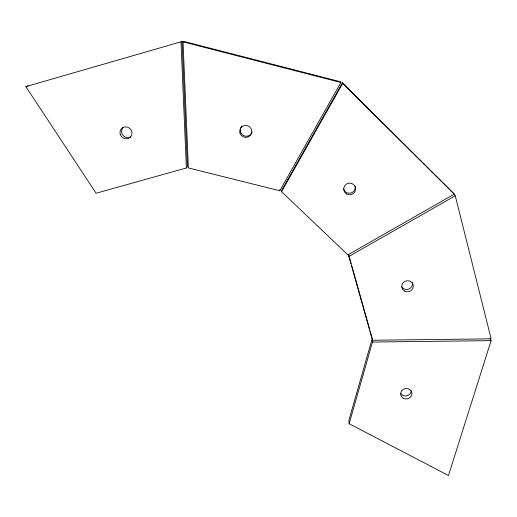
<?xml version="1.0" encoding="UTF-8"?>
<svg xmlns="http://www.w3.org/2000/svg" width="517" height="517" viewBox="0 0 517 517"><rect width="100%" height="100%" fill="white"/><g stroke="black" fill="none" stroke-linecap="round" stroke-linejoin="round"><path stroke-width="0.78" d="M281.532 191.71L281.752 190.166L342.383 82.791L454.314 194.121L347.915 254.842L281.532 191.71L342.655 83.483L342.383 82.791M279.794 190.76L340.884 82.481L340.625 81.789L184.091 41.489L183.037 41.851L188.382 167.941L279.794 190.76L280.033 189.222M349.143 423.707L372.473 342.054L371.988 339.404L348.846 420.502L349.143 423.707L448.472 475.511L491.092 340.651L490.038 338.674M186.385 167.967L187.38 166.603L182.055 41.515L25.85 86.617L96.097 193.229L186.385 167.967L180.982 41.871L182.055 41.515M455.264 195.794L491.15 338.842L372.479 340.251L348.897 256.458L455.264 195.794L454.1 194.218M25.85 86.617L28.183 85.9M372.473 342.054L491.092 340.651M183.037 41.851L340.884 82.481M342.655 83.483L454.314 194.121M351.211 263.76L348.587 254.429L348.897 256.458M351.65 265.311L369.804 329.84M370.243 331.397L371.994 337.614M372.111 338.273L372.479 340.251M411.17 390.658A5.616 5.222 -9.3 0 1 406.957 395.751A5.616 5.222 -9.3 0 1 400.681 393.398M412.392 282.528A5.784 5.506 -14.6 0 1 401.787 286.851M355.05 185.862A5.913 5.79 -14.1 0 1 350.894 193.009A5.913 5.79 -14.1 0 1 343.65 189.002M252.089 131.79A6.023 5.933 37.7 0 1 243.417 135.506A6.023 5.933 37.7 0 1 241.911 126.142M130.749 136.882A6.114 5.842 41.5 0 1 122.994 127.596M403.415 398.316A5.661 5.26 -9.3 0 0 411.952 393.663A5.661 5.26 -9.3 0 0 403.531 389.191A5.661 5.26 -9.3 0 0 403.415 398.316M404.604 291.116A5.829 5.551 -14.6 0 0 413.38 286.205A5.829 5.551 -14.6 0 0 404.733 281.474A5.829 5.551 -14.6 0 0 404.604 291.116M346.7 194.043A5.958 5.836 -13.9 0 0 355.625 188.886A5.958 5.836 -13.9 0 0 346.687 183.916A5.958 5.836 -13.9 0 0 346.7 194.043M239.959 133.005A6.075 5.978 37.3 0 0 250.131 135.583A6.075 5.978 37.3 0 0 247.152 125.553A6.075 5.978 37.3 0 0 239.959 133.005M120.235 134.465A6.159 5.887 41.4 0 0 130.484 137.044A6.159 5.887 41.4 0 0 127.214 127.02A6.159 5.887 41.4 0 0 120.235 134.465"/></g></svg>
